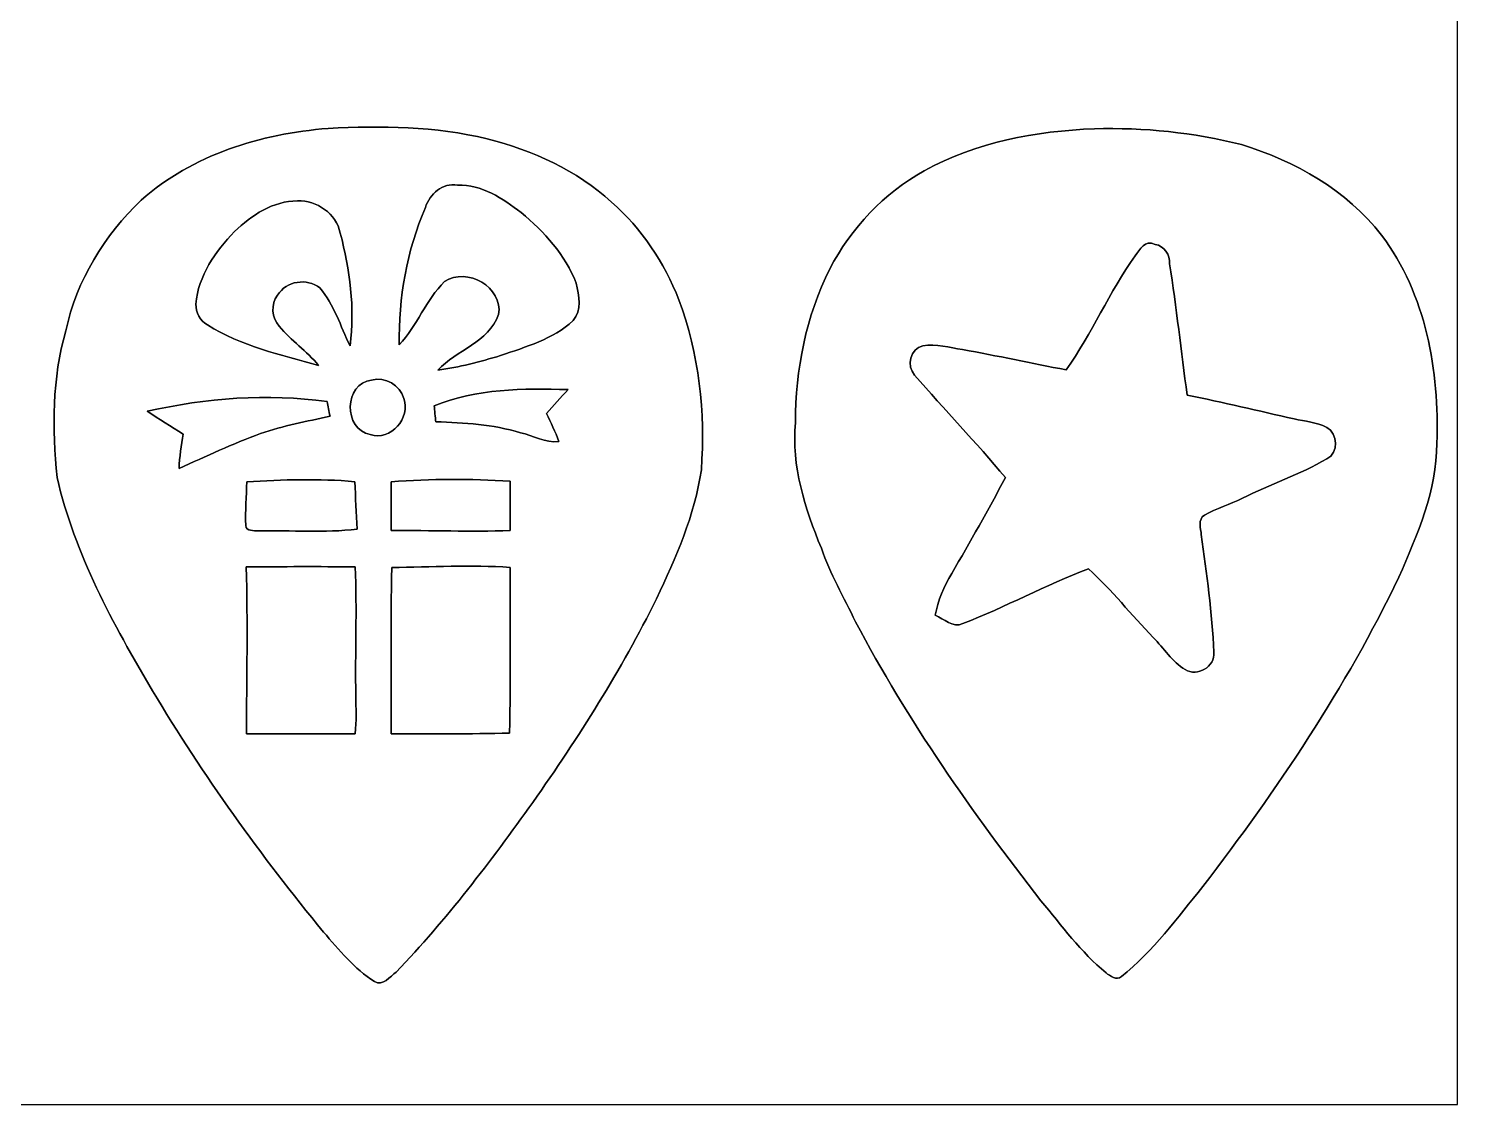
# Model space of a CAD drawing. Header units: centimetres. Extents: x -16.8 to 16.8, y -16.7 to 16.7.
# Drawn here: x -5.26 to 16.77, y -16.67 to -0.08 of the extents above; entities that cross this region are included whole.
import ezdxf

# ---------------------------------------------------------------- set-up
doc = ezdxf.new("R2010")
doc.units = ezdxf.units.CM
doc.header["$MEASUREMENT"] = 0
doc.layers.add('Layer 1', color=7, linetype='Continuous')

msp = doc.modelspace()

# ---------------------------------------------------------------- linework, layer by layer
at = {"layer": 'Layer 1', "color": 7}
for points, knots in [([(-16.77458, 16.66875), (-16.77458, 16.66875), (16.77458, 16.66875), (16.77458, 16.66875), (16.77458, 16.66875), (16.77458, 16.66875), (16.77458, -16.66875), (16.77458, -16.66875), (16.77458, -16.66875), (16.77458, -16.66875), (-16.77458, -16.66875), (-16.77458, -16.66875), (-16.77458, -16.66875), (-16.77458, -16.66875), (-16.77458, 16.66875), (-16.77458, 16.66875), (-16.77458, 16.66875), (-16.77458, 16.66875), (-16.77458, 16.66875), (-16.77458, 16.66875)], [0, 0, 0, 0, 0.16666667, 0.16666667, 0.16666667, 0.16666667, 0.33333333, 0.33333333, 0.33333333, 0.33333333, 0.5, 0.5, 0.5, 0.5, 0.66666667, 0.66666667, 0.66666667, 0.66666667, 1, 1, 1, 1]), ([(-0.63853, -1.62172), (-1.67428, -1.70356), (-2.72979, -2.02459), (-3.51825, -2.72591), (-3.51825, -2.72591), (-4.08728, -3.26743), (-4.51556, -3.9684), (-4.68171, -4.74063), (-4.68171, -4.74063), (-4.8955, -5.4737), (-4.88809, -6.24946), (-4.81683, -7.00299), (-4.81683, -7.00299), (-4.54237, -8.18268), (-3.95711, -9.25865), (-3.34292, -10.29194), (-3.34292, -10.29194), (-2.56681, -11.59933), (-1.67323, -12.83476), (-0.71014, -14.01057), (-0.71014, -14.01057), (-0.46496, -14.28186), (-0.23742, -14.57889), (0.07691, -14.7761), (0.07691, -14.7761), (0.20673, -14.85124), (0.31538, -14.69531), (0.41275, -14.62969), (0.41275, -14.62969), (1.18674, -13.81795), (1.86902, -12.92366), (2.52024, -12.01173), (2.52024, -12.01173), (3.22192, -11.00772), (3.88479, -9.97268), (4.42524, -8.87166), (4.42524, -8.87166), (4.72793, -8.23842), (5.01227, -7.58472), (5.11739, -6.88587), (5.11739, -6.88587), (5.17984, -6.00146), (5.08388, -5.09482), (4.77097, -4.26156), (4.77097, -4.26156), (4.54131, -3.69288), (4.19911, -3.16089), (3.73239, -2.75837), (3.73239, -2.75837), (3.19828, -2.26448), (2.51566, -1.95968), (1.81716, -1.78118), (1.81716, -1.78118), (1.01459, -1.58997), (0.18133, -1.57621), (-0.63853, -1.62172), (-0.63853, -1.62172), (-0.63853, -1.62172), (-0.63853, -1.62172), (-0.63853, -1.62172)], [0, 0, 0, 0, 0.0625, 0.0625, 0.0625, 0.0625, 0.125, 0.125, 0.125, 0.125, 0.1875, 0.1875, 0.1875, 0.1875, 0.25, 0.25, 0.25, 0.25, 0.3125, 0.3125, 0.3125, 0.3125, 0.375, 0.375, 0.375, 0.375, 0.4375, 0.4375, 0.4375, 0.4375, 0.5, 0.5, 0.5, 0.5, 0.5625, 0.5625, 0.5625, 0.5625, 0.625, 0.625, 0.625, 0.625, 0.6875, 0.6875, 0.6875, 0.6875, 0.75, 0.75, 0.75, 0.75, 0.8125, 0.8125, 0.8125, 0.8125, 0.875, 0.875, 0.875, 0.875, 1, 1, 1, 1]), ([(11.17706, -1.62631), (10.27289, -1.66405), (9.35179, -1.8288), (8.55416, -2.27471), (8.55416, -2.27471), (7.93256, -2.61938), (7.42456, -3.15524), (7.09895, -3.78566), (7.09895, -3.78566), (6.72959, -4.51697), (6.56802, -5.34), (6.56907, -6.15632), (6.56907, -6.15632), (6.50311, -6.8266), (6.71583, -7.48277), (6.96736, -8.09449), (6.96736, -8.09449), (7.10353, -8.48924), (7.31555, -8.85014), (7.49441, -9.22584), (7.49441, -9.22584), (8.29874, -10.75267), (9.29252, -12.17154), (10.35332, -13.52973), (10.35332, -13.52973), (10.674, -13.91144), (10.96998, -14.32137), (11.35662, -14.64134), (11.35662, -14.64134), (11.41906, -14.6812), (11.52066, -14.76657), (11.59298, -14.69813), (11.59298, -14.69813), (12.08405, -14.30726), (12.45447, -13.79044), (12.85064, -13.30889), (12.85064, -13.30889), (13.99575, -11.81347), (15.05691, -10.24149), (15.87253, -8.53934), (15.87253, -8.53934), (16.15863, -7.88282), (16.45497, -7.20337), (16.45814, -6.47418), (16.45814, -6.47418), (16.49695, -5.36081), (16.29022, -4.17759), (15.60583, -3.26813), (15.60583, -3.26813), (15.06714, -2.57457), (14.27515, -2.12372), (13.44542, -1.87078), (13.44542, -1.87078), (12.70564, -1.68557), (11.93941, -1.60479), (11.17706, -1.62631)], [0, 0, 0, 0, 0.06666667, 0.06666667, 0.06666667, 0.06666667, 0.13333333, 0.13333333, 0.13333333, 0.13333333, 0.2, 0.2, 0.2, 0.2, 0.26666667, 0.26666667, 0.26666667, 0.26666667, 0.33333333, 0.33333333, 0.33333333, 0.33333333, 0.4, 0.4, 0.4, 0.4, 0.46666667, 0.46666667, 0.46666667, 0.46666667, 0.53333333, 0.53333333, 0.53333333, 0.53333333, 0.6, 0.6, 0.6, 0.6, 0.66666667, 0.66666667, 0.66666667, 0.66666667, 0.73333333, 0.73333333, 0.73333333, 0.73333333, 0.8, 0.8, 0.8, 0.8, 0.86666667, 0.86666667, 0.86666667, 0.86666667, 1, 1, 1, 1]), ([(0.86184, -2.8381), (0.9338, -2.63454), (1.1243, -2.45392), (1.35749, -2.49555), (1.35749, -2.49555), (1.73179, -2.47968), (2.05352, -2.70439), (2.33715, -2.91924), (2.33715, -2.91924), (2.69699, -3.21028), (3.01731, -3.57223), (3.18805, -4.00791), (3.18805, -4.00791), (3.22897, -4.19347), (3.2833, -4.43124), (3.13866, -4.5847), (3.13866, -4.5847), (2.82822, -4.87362), (2.41159, -4.98722), (2.02212, -5.12304), (2.02212, -5.12304), (1.70498, -5.2197), (1.38289, -5.30437), (1.05375, -5.34705), (1.05375, -5.34705), (1.34479, -5.03873), (1.83409, -4.92019), (1.99143, -4.49157), (1.99143, -4.49157), (2.06199, -4.06859), (1.50142, -3.75073), (1.15958, -3.98251), (1.15958, -3.98251), (0.86854, -4.26473), (0.73554, -4.66619), (0.45967, -4.95935), (0.45967, -4.95935), (0.44767, -4.23651), (0.5775, -3.50379), (0.86184, -2.8381)], [0, 0, 0, 0, 0.09090909, 0.09090909, 0.09090909, 0.09090909, 0.18181818, 0.18181818, 0.18181818, 0.18181818, 0.27272727, 0.27272727, 0.27272727, 0.27272727, 0.36363636, 0.36363636, 0.36363636, 0.36363636, 0.45454545, 0.45454545, 0.45454545, 0.45454545, 0.54545455, 0.54545455, 0.54545455, 0.54545455, 0.63636364, 0.63636364, 0.63636364, 0.63636364, 0.72727273, 0.72727273, 0.72727273, 0.72727273, 0.81818182, 0.81818182, 0.81818182, 0.81818182, 1, 1, 1, 1]), ([(-2.07963, -3.21169), (-1.81751, -2.96192), (-1.48696, -2.73579), (-1.10949, -2.73861), (-1.10949, -2.73861), (-0.81068, -2.72803), (-0.51329, -2.93299), (-0.44979, -3.23356), (-0.44979, -3.23356), (-0.30198, -3.7973), (-0.22225, -4.38997), (-0.29916, -4.97134), (-0.29916, -4.97134), (-0.44732, -4.67148), (-0.54539, -4.33881), (-0.76412, -4.08023), (-0.76412, -4.08023), (-0.96591, -3.92289), (-1.28199, -3.97157), (-1.41605, -4.19241), (-1.41605, -4.19241), (-1.52612, -4.32964), (-1.50601, -4.54272), (-1.39136, -4.67148), (-1.39136, -4.67148), (-1.2065, -4.88985), (-0.96661, -5.0546), (-0.78387, -5.27579), (-0.78387, -5.27579), (-1.36913, -5.11316), (-1.97697, -4.97558), (-2.49943, -4.65173), (-2.49943, -4.65173), (-2.61161, -4.58576), (-2.67653, -4.45735), (-2.67723, -4.32929), (-2.67723, -4.32929), (-2.63878, -3.89326), (-2.37808, -3.51578), (-2.07963, -3.21169)], [0, 0, 0, 0, 0.09090909, 0.09090909, 0.09090909, 0.09090909, 0.18181818, 0.18181818, 0.18181818, 0.18181818, 0.27272727, 0.27272727, 0.27272727, 0.27272727, 0.36363636, 0.36363636, 0.36363636, 0.36363636, 0.45454545, 0.45454545, 0.45454545, 0.45454545, 0.54545455, 0.54545455, 0.54545455, 0.54545455, 0.63636364, 0.63636364, 0.63636364, 0.63636364, 0.72727273, 0.72727273, 0.72727273, 0.72727273, 0.81818182, 0.81818182, 0.81818182, 0.81818182, 1, 1, 1, 1]), ([(11.805, -3.58387), (11.8812, -3.49532), (11.95387, -3.32952), (12.11404, -3.4103), (12.11404, -3.4103), (12.25197, -3.43006), (12.34722, -3.56941), (12.33734, -3.70734), (12.33734, -3.70734), (12.44036, -4.38079), (12.5162, -5.05777), (12.60792, -5.73264), (12.60792, -5.73264), (13.16002, -5.84412), (13.70718, -5.97853), (14.25751, -6.09812), (14.25751, -6.09812), (14.42649, -6.13728), (14.60359, -6.15174), (14.76128, -6.23041), (14.76128, -6.23041), (14.93626, -6.32425), (14.94508, -6.62693), (14.75987, -6.71407), (14.75987, -6.71407), (14.34782, -6.95889), (13.88816, -7.11024), (13.45953, -7.32296), (13.45953, -7.32296), (13.26938, -7.42244), (13.05595, -7.47219), (12.87357, -7.58613), (12.87357, -7.58613), (12.76914, -7.64469), (12.81889, -7.79568), (12.82524, -7.88317), (12.82524, -7.88317), (12.90602, -8.48607), (12.99175, -9.08967), (13.02067, -9.69786), (13.02067, -9.69786), (13.04114, -9.91764), (12.76491, -10.08098), (12.57723, -9.96527), (12.57723, -9.96527), (12.37721, -9.84074), (12.24597, -9.63612), (12.0844, -9.46997), (12.0844, -9.46997), (11.7475, -9.12001), (11.44341, -8.73972), (11.08569, -8.41022), (11.08569, -8.41022), (10.4267, -8.66246), (9.80546, -9.00148), (9.14717, -9.25477), (9.14717, -9.25477), (8.99372, -9.3285), (8.85507, -9.17928), (8.72243, -9.12777), (8.72243, -9.12777), (8.76547, -8.89882), (8.85896, -8.68327), (8.97819, -8.48466), (8.97819, -8.48466), (9.26042, -7.99394), (9.54087, -7.50252), (9.80687, -7.00334), (9.80687, -7.00334), (9.35037, -6.46677), (8.86742, -5.95454), (8.40528, -5.42361), (8.40528, -5.42361), (8.27687, -5.28567), (8.34214, -5.01121), (8.53334, -4.97276), (8.53334, -4.97276), (8.74007, -4.93995), (8.94292, -4.99604), (9.14435, -5.03132), (9.14435, -5.03132), (9.67916, -5.12516), (10.20974, -5.24157), (10.74314, -5.34423), (10.74314, -5.34423), (11.14107, -4.78437), (11.40636, -4.14302), (11.805, -3.58387)], [0, 0, 0, 0, 0.04347826, 0.04347826, 0.04347826, 0.04347826, 0.08695652, 0.08695652, 0.08695652, 0.08695652, 0.13043478, 0.13043478, 0.13043478, 0.13043478, 0.17391304, 0.17391304, 0.17391304, 0.17391304, 0.2173913, 0.2173913, 0.2173913, 0.2173913, 0.26086957, 0.26086957, 0.26086957, 0.26086957, 0.30434783, 0.30434783, 0.30434783, 0.30434783, 0.34782609, 0.34782609, 0.34782609, 0.34782609, 0.39130435, 0.39130435, 0.39130435, 0.39130435, 0.43478261, 0.43478261, 0.43478261, 0.43478261, 0.47826087, 0.47826087, 0.47826087, 0.47826087, 0.52173913, 0.52173913, 0.52173913, 0.52173913, 0.56521739, 0.56521739, 0.56521739, 0.56521739, 0.60869565, 0.60869565, 0.60869565, 0.60869565, 0.65217391, 0.65217391, 0.65217391, 0.65217391, 0.69565217, 0.69565217, 0.69565217, 0.69565217, 0.73913043, 0.73913043, 0.73913043, 0.73913043, 0.7826087, 0.7826087, 0.7826087, 0.7826087, 0.82608696, 0.82608696, 0.82608696, 0.82608696, 0.86956522, 0.86956522, 0.86956522, 0.86956522, 0.91304348, 0.91304348, 0.91304348, 0.91304348, 1, 1, 1, 1]), ([(0.03281, -5.50263), (0.2413, -5.44371), (0.47237, -5.57918), (0.53058, -5.78344), (0.53058, -5.78344), (0.64029, -6.08542), (0.32702, -6.44278), (0.01164, -6.34259), (0.01164, -6.34259), (-0.40569, -6.26463), (-0.39723, -5.54567), (0.03281, -5.50263)], [0, 0, 0, 0, 0.25, 0.25, 0.25, 0.25, 0.5, 0.5, 0.5, 0.5, 1, 1, 1, 1]), ([(-3.42477, -5.9817), (-2.5213, -5.77638), (-1.57268, -5.70371), (-0.65299, -5.83283), (-0.65299, -5.83283), (-0.63712, -5.90656), (-0.6223, -5.98064), (-0.60819, -6.05508), (-0.60819, -6.05508), (-0.96591, -6.14257), (-1.33103, -6.20148), (-1.67852, -6.32707), (-1.67852, -6.32707), (-2.10785, -6.48088), (-2.52024, -6.67738), (-2.93582, -6.86435), (-2.93582, -6.86435), (-2.92982, -6.68549), (-2.89913, -6.50946), (-2.87373, -6.33307), (-2.87373, -6.33307), (-3.05682, -6.21453), (-3.2452, -6.10482), (-3.42477, -5.9817)], [0, 0, 0, 0, 0.14285714, 0.14285714, 0.14285714, 0.14285714, 0.28571429, 0.28571429, 0.28571429, 0.28571429, 0.42857143, 0.42857143, 0.42857143, 0.42857143, 0.57142857, 0.57142857, 0.57142857, 0.57142857, 0.71428571, 0.71428571, 0.71428571, 0.71428571, 1, 1, 1, 1]), ([(0.99871, -5.89633), (1.64888, -5.63809), (2.37243, -5.62222), (3.06211, -5.64833), (3.06211, -5.64833), (2.95134, -5.7718), (2.83951, -5.89456), (2.72732, -6.01698), (2.72732, -6.01698), (2.79612, -6.15844), (2.86773, -6.29885), (2.91994, -6.44772), (2.91994, -6.44772), (2.71145, -6.48018), (2.52554, -6.34824), (2.32657, -6.31331), (2.32657, -6.31331), (1.90359, -6.18349), (1.4605, -6.15844), (1.02164, -6.14292), (1.02164, -6.14292), (1.01565, -6.08154), (1.00436, -5.95806), (0.99871, -5.89633)], [0, 0, 0, 0, 0.14285714, 0.14285714, 0.14285714, 0.14285714, 0.28571429, 0.28571429, 0.28571429, 0.28571429, 0.42857143, 0.42857143, 0.42857143, 0.42857143, 0.57142857, 0.57142857, 0.57142857, 0.57142857, 0.71428571, 0.71428571, 0.71428571, 0.71428571, 1, 1, 1, 1]), ([(-1.89195, -7.0679), (-1.33738, -7.03792), (-0.77999, -7.01746), (-0.22578, -7.06755), (-0.22578, -7.06755), (-0.21519, -7.31097), (-0.20285, -7.55368), (-0.18874, -7.79745), (-0.18874, -7.79745), (-0.69321, -7.86342), (-1.20615, -7.81191), (-1.71309, -7.82708), (-1.71309, -7.82708), (-1.78153, -7.82038), (-1.90006, -7.83696), (-1.90747, -7.74065), (-1.90747, -7.74065), (-1.91699, -7.51628), (-1.89512, -7.29227), (-1.89195, -7.0679)], [0, 0, 0, 0, 0.16666667, 0.16666667, 0.16666667, 0.16666667, 0.33333333, 0.33333333, 0.33333333, 0.33333333, 0.5, 0.5, 0.5, 0.5, 0.66666667, 0.66666667, 0.66666667, 0.66666667, 1, 1, 1, 1]), ([(0.33549, -7.06896), (0.94544, -7.02451), (1.55893, -7.02098), (2.16923, -7.06049), (2.16923, -7.06049), (2.16853, -7.31344), (2.16853, -7.56673), (2.16888, -7.82038), (2.16888, -7.82038), (1.55857, -7.84366), (0.94721, -7.81614), (0.33655, -7.82144), (0.33655, -7.82144), (0.33584, -7.57026), (0.33549, -7.31943), (0.33549, -7.06896)], [0, 0, 0, 0, 0.2, 0.2, 0.2, 0.2, 0.4, 0.4, 0.4, 0.4, 0.6, 0.6, 0.6, 0.6, 1, 1, 1, 1]), ([(0.34361, -8.39082), (0.95179, -8.38764), (1.56386, -8.34461), (2.17135, -8.38976), (2.17135, -8.38976), (2.16606, -9.24031), (2.17876, -10.09156), (2.16006, -10.94246), (2.16006, -10.94246), (1.55187, -10.95975), (0.94368, -10.9541), (0.33549, -10.9534), (0.33549, -10.9534), (0.33761, -10.09897), (0.32632, -9.24489), (0.34361, -8.39082)], [0, 0, 0, 0, 0.2, 0.2, 0.2, 0.2, 0.4, 0.4, 0.4, 0.4, 0.6, 0.6, 0.6, 0.6, 1, 1, 1, 1]), ([(-1.89865, -8.38129), (-1.33985, -8.37671), (-0.78034, -8.37706), (-0.22119, -8.37918), (-0.22119, -8.37918), (-0.18944, -9.04205), (-0.22225, -9.70527), (-0.21026, -10.36849), (-0.21026, -10.36849), (-0.20708, -10.56252), (-0.19897, -10.75866), (-0.21943, -10.95269), (-0.21943, -10.95269), (-0.77858, -10.95446), (-1.33703, -10.95446), (-1.89583, -10.95269), (-1.89583, -10.95269), (-1.89442, -10.09544), (-1.87501, -9.23819), (-1.89865, -8.38129)], [0, 0, 0, 0, 0.16666667, 0.16666667, 0.16666667, 0.16666667, 0.33333333, 0.33333333, 0.33333333, 0.33333333, 0.5, 0.5, 0.5, 0.5, 0.66666667, 0.66666667, 0.66666667, 0.66666667, 1, 1, 1, 1])]:
    msp.add_open_spline(points, degree=3, knots=knots, dxfattribs=at)
at = {"layer": 'Layer 1', "color": 252}
for points, knots in [([(-0.63853, -1.62172), (0.18133, -1.57621), (1.01459, -1.58997), (1.81716, -1.78118), (1.81716, -1.78118), (2.51566, -1.95968), (3.19828, -2.26448), (3.73239, -2.75837), (3.73239, -2.75837), (4.19911, -3.16089), (4.54131, -3.69288), (4.77097, -4.26156), (4.77097, -4.26156), (5.08388, -5.09482), (5.17984, -6.00146), (5.11739, -6.88587), (5.11739, -6.88587), (5.01227, -7.58472), (4.72793, -8.23842), (4.42524, -8.87166), (4.42524, -8.87166), (3.88479, -9.97268), (3.22192, -11.00772), (2.52024, -12.01173), (2.52024, -12.01173), (1.86902, -12.92366), (1.18674, -13.81795), (0.41275, -14.62969), (0.41275, -14.62969), (0.31538, -14.69531), (0.20673, -14.85124), (0.07691, -14.7761), (0.07691, -14.7761), (-0.23742, -14.57889), (-0.46496, -14.28186), (-0.71014, -14.01057), (-0.71014, -14.01057), (-1.67323, -12.83476), (-2.56681, -11.59933), (-3.34292, -10.29194), (-3.34292, -10.29194), (-3.95711, -9.25865), (-4.54237, -8.18268), (-4.81683, -7.00299), (-4.81683, -7.00299), (-4.88809, -6.24946), (-4.8955, -5.4737), (-4.68171, -4.74063), (-4.68171, -4.74063), (-4.51556, -3.9684), (-4.08728, -3.26743), (-3.51825, -2.72591), (-3.51825, -2.72591), (-2.72979, -2.02459), (-1.67428, -1.70356), (-0.63853, -1.62172), (-0.63853, -1.62172), (-0.63853, -1.62172), (-0.63853, -1.62172), (-0.63853, -1.62172)], [0, 0, 0, 0, 0.0625, 0.0625, 0.0625, 0.0625, 0.125, 0.125, 0.125, 0.125, 0.1875, 0.1875, 0.1875, 0.1875, 0.25, 0.25, 0.25, 0.25, 0.3125, 0.3125, 0.3125, 0.3125, 0.375, 0.375, 0.375, 0.375, 0.4375, 0.4375, 0.4375, 0.4375, 0.5, 0.5, 0.5, 0.5, 0.5625, 0.5625, 0.5625, 0.5625, 0.625, 0.625, 0.625, 0.625, 0.6875, 0.6875, 0.6875, 0.6875, 0.75, 0.75, 0.75, 0.75, 0.8125, 0.8125, 0.8125, 0.8125, 0.875, 0.875, 0.875, 0.875, 1, 1, 1, 1]), ([(11.17706, -1.62631), (11.93941, -1.60479), (12.70564, -1.68557), (13.44542, -1.87078), (13.44542, -1.87078), (14.27515, -2.12372), (15.06714, -2.57457), (15.60583, -3.26813), (15.60583, -3.26813), (16.29022, -4.17759), (16.49695, -5.36081), (16.45814, -6.47418), (16.45814, -6.47418), (16.45497, -7.20337), (16.15863, -7.88282), (15.87253, -8.53934), (15.87253, -8.53934), (15.05691, -10.24149), (13.99575, -11.81347), (12.85064, -13.30889), (12.85064, -13.30889), (12.45447, -13.79044), (12.08405, -14.30726), (11.59298, -14.69813), (11.59298, -14.69813), (11.52066, -14.76657), (11.41906, -14.6812), (11.35662, -14.64134), (11.35662, -14.64134), (10.96998, -14.32137), (10.674, -13.91144), (10.35332, -13.52973), (10.35332, -13.52973), (9.29252, -12.17154), (8.29874, -10.75267), (7.49441, -9.22584), (7.49441, -9.22584), (7.31555, -8.85014), (7.10353, -8.48924), (6.96736, -8.09449), (6.96736, -8.09449), (6.71583, -7.48277), (6.50311, -6.8266), (6.56907, -6.15632), (6.56907, -6.15632), (6.56802, -5.34), (6.72959, -4.51697), (7.09895, -3.78566), (7.09895, -3.78566), (7.42456, -3.15524), (7.93256, -2.61938), (8.55416, -2.27471), (8.55416, -2.27471), (9.35179, -1.8288), (10.27289, -1.66405), (11.17706, -1.62631), (11.17706, -1.62631), (11.17706, -1.62631), (11.17706, -1.62631), (11.17706, -1.62631)], [0, 0, 0, 0, 0.0625, 0.0625, 0.0625, 0.0625, 0.125, 0.125, 0.125, 0.125, 0.1875, 0.1875, 0.1875, 0.1875, 0.25, 0.25, 0.25, 0.25, 0.3125, 0.3125, 0.3125, 0.3125, 0.375, 0.375, 0.375, 0.375, 0.4375, 0.4375, 0.4375, 0.4375, 0.5, 0.5, 0.5, 0.5, 0.5625, 0.5625, 0.5625, 0.5625, 0.625, 0.625, 0.625, 0.625, 0.6875, 0.6875, 0.6875, 0.6875, 0.75, 0.75, 0.75, 0.75, 0.8125, 0.8125, 0.8125, 0.8125, 0.875, 0.875, 0.875, 0.875, 1, 1, 1, 1]), ([(0.86184, -2.8381), (0.5775, -3.50379), (0.44767, -4.23651), (0.45967, -4.95935), (0.45967, -4.95935), (0.73554, -4.66619), (0.86854, -4.26473), (1.15958, -3.98251), (1.15958, -3.98251), (1.50142, -3.75073), (2.06199, -4.06859), (1.99143, -4.49157), (1.99143, -4.49157), (1.83409, -4.92019), (1.34479, -5.03873), (1.05375, -5.34705), (1.05375, -5.34705), (1.38289, -5.30437), (1.70498, -5.2197), (2.02212, -5.12304), (2.02212, -5.12304), (2.41159, -4.98722), (2.82822, -4.87362), (3.13866, -4.5847), (3.13866, -4.5847), (3.2833, -4.43124), (3.22897, -4.19347), (3.18805, -4.00791), (3.18805, -4.00791), (3.01731, -3.57223), (2.69699, -3.21028), (2.33715, -2.91924), (2.33715, -2.91924), (2.05352, -2.70439), (1.73179, -2.47968), (1.35749, -2.49555), (1.35749, -2.49555), (1.1243, -2.45392), (0.9338, -2.63454), (0.86184, -2.8381), (0.86184, -2.8381), (0.86184, -2.8381), (0.86184, -2.8381), (0.86184, -2.8381)], [0, 0, 0, 0, 0.08333333, 0.08333333, 0.08333333, 0.08333333, 0.16666667, 0.16666667, 0.16666667, 0.16666667, 0.25, 0.25, 0.25, 0.25, 0.33333333, 0.33333333, 0.33333333, 0.33333333, 0.41666667, 0.41666667, 0.41666667, 0.41666667, 0.5, 0.5, 0.5, 0.5, 0.58333333, 0.58333333, 0.58333333, 0.58333333, 0.66666667, 0.66666667, 0.66666667, 0.66666667, 0.75, 0.75, 0.75, 0.75, 0.83333333, 0.83333333, 0.83333333, 0.83333333, 1, 1, 1, 1]), ([(-2.07963, -3.21169), (-2.37808, -3.51578), (-2.63878, -3.89326), (-2.67723, -4.32929), (-2.67723, -4.32929), (-2.67653, -4.45735), (-2.61161, -4.58576), (-2.49943, -4.65173), (-2.49943, -4.65173), (-1.97697, -4.97558), (-1.36913, -5.11316), (-0.78387, -5.27579), (-0.78387, -5.27579), (-0.96661, -5.0546), (-1.2065, -4.88985), (-1.39136, -4.67148), (-1.39136, -4.67148), (-1.50601, -4.54272), (-1.52612, -4.32964), (-1.41605, -4.19241), (-1.41605, -4.19241), (-1.28199, -3.97157), (-0.96591, -3.92289), (-0.76412, -4.08023), (-0.76412, -4.08023), (-0.54539, -4.33881), (-0.44732, -4.67148), (-0.29916, -4.97134), (-0.29916, -4.97134), (-0.22225, -4.38997), (-0.30198, -3.7973), (-0.44979, -3.23356), (-0.44979, -3.23356), (-0.51329, -2.93299), (-0.81068, -2.72803), (-1.10949, -2.73861), (-1.10949, -2.73861), (-1.48696, -2.73579), (-1.81751, -2.96192), (-2.07963, -3.21169), (-2.07963, -3.21169), (-2.07963, -3.21169), (-2.07963, -3.21169), (-2.07963, -3.21169)], [0, 0, 0, 0, 0.08333333, 0.08333333, 0.08333333, 0.08333333, 0.16666667, 0.16666667, 0.16666667, 0.16666667, 0.25, 0.25, 0.25, 0.25, 0.33333333, 0.33333333, 0.33333333, 0.33333333, 0.41666667, 0.41666667, 0.41666667, 0.41666667, 0.5, 0.5, 0.5, 0.5, 0.58333333, 0.58333333, 0.58333333, 0.58333333, 0.66666667, 0.66666667, 0.66666667, 0.66666667, 0.75, 0.75, 0.75, 0.75, 0.83333333, 0.83333333, 0.83333333, 0.83333333, 1, 1, 1, 1]), ([(11.805, -3.58387), (11.40636, -4.14302), (11.14107, -4.78437), (10.74314, -5.34423), (10.74314, -5.34423), (10.20974, -5.24157), (9.67916, -5.12516), (9.14435, -5.03132), (9.14435, -5.03132), (8.94292, -4.99604), (8.74007, -4.93995), (8.53334, -4.97276), (8.53334, -4.97276), (8.34214, -5.01121), (8.27687, -5.28567), (8.40528, -5.42361), (8.40528, -5.42361), (8.86742, -5.95454), (9.35037, -6.46677), (9.80687, -7.00334), (9.80687, -7.00334), (9.54087, -7.50252), (9.26042, -7.99394), (8.97819, -8.48466), (8.97819, -8.48466), (8.85896, -8.68327), (8.76547, -8.89882), (8.72243, -9.12777), (8.72243, -9.12777), (8.85507, -9.17928), (8.99372, -9.3285), (9.14717, -9.25477), (9.14717, -9.25477), (9.80546, -9.00148), (10.4267, -8.66246), (11.08569, -8.41022), (11.08569, -8.41022), (11.44341, -8.73972), (11.7475, -9.12001), (12.0844, -9.46997), (12.0844, -9.46997), (12.24597, -9.63612), (12.37721, -9.84074), (12.57723, -9.96527), (12.57723, -9.96527), (12.76491, -10.08098), (13.04114, -9.91764), (13.02067, -9.69786), (13.02067, -9.69786), (12.99175, -9.08967), (12.90602, -8.48607), (12.82524, -7.88317), (12.82524, -7.88317), (12.81889, -7.79568), (12.76914, -7.64469), (12.87357, -7.58613), (12.87357, -7.58613), (13.05595, -7.47219), (13.26938, -7.42244), (13.45953, -7.32296), (13.45953, -7.32296), (13.88816, -7.11024), (14.34782, -6.95889), (14.75987, -6.71407), (14.75987, -6.71407), (14.94508, -6.62693), (14.93626, -6.32425), (14.76128, -6.23041), (14.76128, -6.23041), (14.60359, -6.15174), (14.42649, -6.13728), (14.25751, -6.09812), (14.25751, -6.09812), (13.70718, -5.97853), (13.16002, -5.84412), (12.60792, -5.73264), (12.60792, -5.73264), (12.5162, -5.05777), (12.44036, -4.38079), (12.33734, -3.70734), (12.33734, -3.70734), (12.34722, -3.56941), (12.25197, -3.43006), (12.11404, -3.4103), (12.11404, -3.4103), (11.95387, -3.32952), (11.8812, -3.49532), (11.805, -3.58387)], [0, 0, 0, 0, 0.04347826, 0.04347826, 0.04347826, 0.04347826, 0.08695652, 0.08695652, 0.08695652, 0.08695652, 0.13043478, 0.13043478, 0.13043478, 0.13043478, 0.17391304, 0.17391304, 0.17391304, 0.17391304, 0.2173913, 0.2173913, 0.2173913, 0.2173913, 0.26086957, 0.26086957, 0.26086957, 0.26086957, 0.30434783, 0.30434783, 0.30434783, 0.30434783, 0.34782609, 0.34782609, 0.34782609, 0.34782609, 0.39130435, 0.39130435, 0.39130435, 0.39130435, 0.43478261, 0.43478261, 0.43478261, 0.43478261, 0.47826087, 0.47826087, 0.47826087, 0.47826087, 0.52173913, 0.52173913, 0.52173913, 0.52173913, 0.56521739, 0.56521739, 0.56521739, 0.56521739, 0.60869565, 0.60869565, 0.60869565, 0.60869565, 0.65217391, 0.65217391, 0.65217391, 0.65217391, 0.69565217, 0.69565217, 0.69565217, 0.69565217, 0.73913043, 0.73913043, 0.73913043, 0.73913043, 0.7826087, 0.7826087, 0.7826087, 0.7826087, 0.82608696, 0.82608696, 0.82608696, 0.82608696, 0.86956522, 0.86956522, 0.86956522, 0.86956522, 0.91304348, 0.91304348, 0.91304348, 0.91304348, 1, 1, 1, 1]), ([(0.03281, -5.50263), (-0.39723, -5.54567), (-0.40569, -6.26463), (0.01164, -6.34259), (0.01164, -6.34259), (0.32702, -6.44278), (0.64029, -6.08542), (0.53058, -5.78344), (0.53058, -5.78344), (0.47237, -5.57918), (0.2413, -5.44371), (0.03281, -5.50263), (0.03281, -5.50263), (0.03281, -5.50263), (0.03281, -5.50263), (0.03281, -5.50263)], [0, 0, 0, 0, 0.2, 0.2, 0.2, 0.2, 0.4, 0.4, 0.4, 0.4, 0.6, 0.6, 0.6, 0.6, 1, 1, 1, 1]), ([(-3.42477, -5.9817), (-3.2452, -6.10482), (-3.05682, -6.21453), (-2.87373, -6.33307), (-2.87373, -6.33307), (-2.89913, -6.50946), (-2.92982, -6.68549), (-2.93582, -6.86435), (-2.93582, -6.86435), (-2.52024, -6.67738), (-2.10785, -6.48088), (-1.67852, -6.32707), (-1.67852, -6.32707), (-1.33103, -6.20148), (-0.96591, -6.14257), (-0.60819, -6.05508), (-0.60819, -6.05508), (-0.6223, -5.98064), (-0.63712, -5.90656), (-0.65299, -5.83283), (-0.65299, -5.83283), (-1.57268, -5.70371), (-2.5213, -5.77638), (-3.42477, -5.9817), (-3.42477, -5.9817), (-3.42477, -5.9817), (-3.42477, -5.9817), (-3.42477, -5.9817)], [0, 0, 0, 0, 0.125, 0.125, 0.125, 0.125, 0.25, 0.25, 0.25, 0.25, 0.375, 0.375, 0.375, 0.375, 0.5, 0.5, 0.5, 0.5, 0.625, 0.625, 0.625, 0.625, 0.75, 0.75, 0.75, 0.75, 1, 1, 1, 1]), ([(0.99871, -5.89633), (1.00436, -5.95806), (1.01565, -6.08154), (1.02164, -6.14292), (1.02164, -6.14292), (1.4605, -6.15844), (1.90359, -6.18349), (2.32657, -6.31331), (2.32657, -6.31331), (2.52554, -6.34824), (2.71145, -6.48018), (2.91994, -6.44772), (2.91994, -6.44772), (2.86773, -6.29885), (2.79612, -6.15844), (2.72732, -6.01698), (2.72732, -6.01698), (2.83951, -5.89456), (2.95134, -5.7718), (3.06211, -5.64833), (3.06211, -5.64833), (2.37243, -5.62222), (1.64888, -5.63809), (0.99871, -5.89633), (0.99871, -5.89633), (0.99871, -5.89633), (0.99871, -5.89633), (0.99871, -5.89633)], [0, 0, 0, 0, 0.125, 0.125, 0.125, 0.125, 0.25, 0.25, 0.25, 0.25, 0.375, 0.375, 0.375, 0.375, 0.5, 0.5, 0.5, 0.5, 0.625, 0.625, 0.625, 0.625, 0.75, 0.75, 0.75, 0.75, 1, 1, 1, 1]), ([(-1.89195, -7.0679), (-1.89512, -7.29227), (-1.91699, -7.51628), (-1.90747, -7.74065), (-1.90747, -7.74065), (-1.90006, -7.83696), (-1.78153, -7.82038), (-1.71309, -7.82708), (-1.71309, -7.82708), (-1.20615, -7.81191), (-0.69321, -7.86342), (-0.18874, -7.79745), (-0.18874, -7.79745), (-0.20285, -7.55368), (-0.21519, -7.31097), (-0.22578, -7.06755), (-0.22578, -7.06755), (-0.77999, -7.01746), (-1.33738, -7.03792), (-1.89195, -7.0679), (-1.89195, -7.0679), (-1.89195, -7.0679), (-1.89195, -7.0679), (-1.89195, -7.0679)], [0, 0, 0, 0, 0.14285714, 0.14285714, 0.14285714, 0.14285714, 0.28571429, 0.28571429, 0.28571429, 0.28571429, 0.42857143, 0.42857143, 0.42857143, 0.42857143, 0.57142857, 0.57142857, 0.57142857, 0.57142857, 0.71428571, 0.71428571, 0.71428571, 0.71428571, 1, 1, 1, 1]), ([(0.33549, -7.06896), (0.33549, -7.31943), (0.33584, -7.57026), (0.33655, -7.82144), (0.33655, -7.82144), (0.94721, -7.81614), (1.55857, -7.84366), (2.16888, -7.82038), (2.16888, -7.82038), (2.16853, -7.56673), (2.16853, -7.31344), (2.16923, -7.06049), (2.16923, -7.06049), (1.55893, -7.02098), (0.94544, -7.02451), (0.33549, -7.06896), (0.33549, -7.06896), (0.33549, -7.06896), (0.33549, -7.06896), (0.33549, -7.06896)], [0, 0, 0, 0, 0.16666667, 0.16666667, 0.16666667, 0.16666667, 0.33333333, 0.33333333, 0.33333333, 0.33333333, 0.5, 0.5, 0.5, 0.5, 0.66666667, 0.66666667, 0.66666667, 0.66666667, 1, 1, 1, 1]), ([(0.34361, -8.39082), (0.32632, -9.24489), (0.33761, -10.09897), (0.33549, -10.9534), (0.33549, -10.9534), (0.94368, -10.9541), (1.55187, -10.95975), (2.16006, -10.94246), (2.16006, -10.94246), (2.17876, -10.09156), (2.16606, -9.24031), (2.17135, -8.38976), (2.17135, -8.38976), (1.56386, -8.34461), (0.95179, -8.38764), (0.34361, -8.39082), (0.34361, -8.39082), (0.34361, -8.39082), (0.34361, -8.39082), (0.34361, -8.39082)], [0, 0, 0, 0, 0.16666667, 0.16666667, 0.16666667, 0.16666667, 0.33333333, 0.33333333, 0.33333333, 0.33333333, 0.5, 0.5, 0.5, 0.5, 0.66666667, 0.66666667, 0.66666667, 0.66666667, 1, 1, 1, 1]), ([(-1.89865, -8.38129), (-1.87501, -9.23819), (-1.89442, -10.09544), (-1.89583, -10.95269), (-1.89583, -10.95269), (-1.33703, -10.95446), (-0.77858, -10.95446), (-0.21943, -10.95269), (-0.21943, -10.95269), (-0.19897, -10.75866), (-0.20708, -10.56252), (-0.21026, -10.36849), (-0.21026, -10.36849), (-0.22225, -9.70527), (-0.18944, -9.04205), (-0.22119, -8.37918), (-0.22119, -8.37918), (-0.78034, -8.37706), (-1.33985, -8.37671), (-1.89865, -8.38129)], [0, 0, 0, 0, 0.16666667, 0.16666667, 0.16666667, 0.16666667, 0.33333333, 0.33333333, 0.33333333, 0.33333333, 0.5, 0.5, 0.5, 0.5, 0.66666667, 0.66666667, 0.66666667, 0.66666667, 1, 1, 1, 1])]:
    msp.add_open_spline(points, degree=3, knots=knots, dxfattribs=at)

doc.saveas('drawing.dxf')
